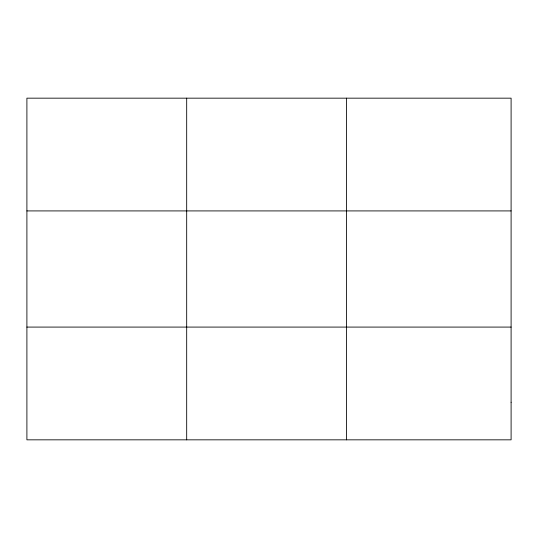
<?xml version="1.0" encoding="UTF-8"?>
<svg xmlns="http://www.w3.org/2000/svg" width="538" height="538" viewBox="0 0 538 538"><rect width="100%" height="100%" fill="white"/><g stroke="black" fill="none" stroke-linecap="round" stroke-linejoin="round"><path stroke-width="0.81" d="M186.686 439.835L186.686 98.165M346.472 439.835L346.472 98.165M26.9 210.916L511.1 210.916M26.9 327.084L511.1 327.084M511.1 402.249L511.1 439.835L26.9 439.835L26.9 98.165L511.1 98.165L511.1 402.249"/></g></svg>
